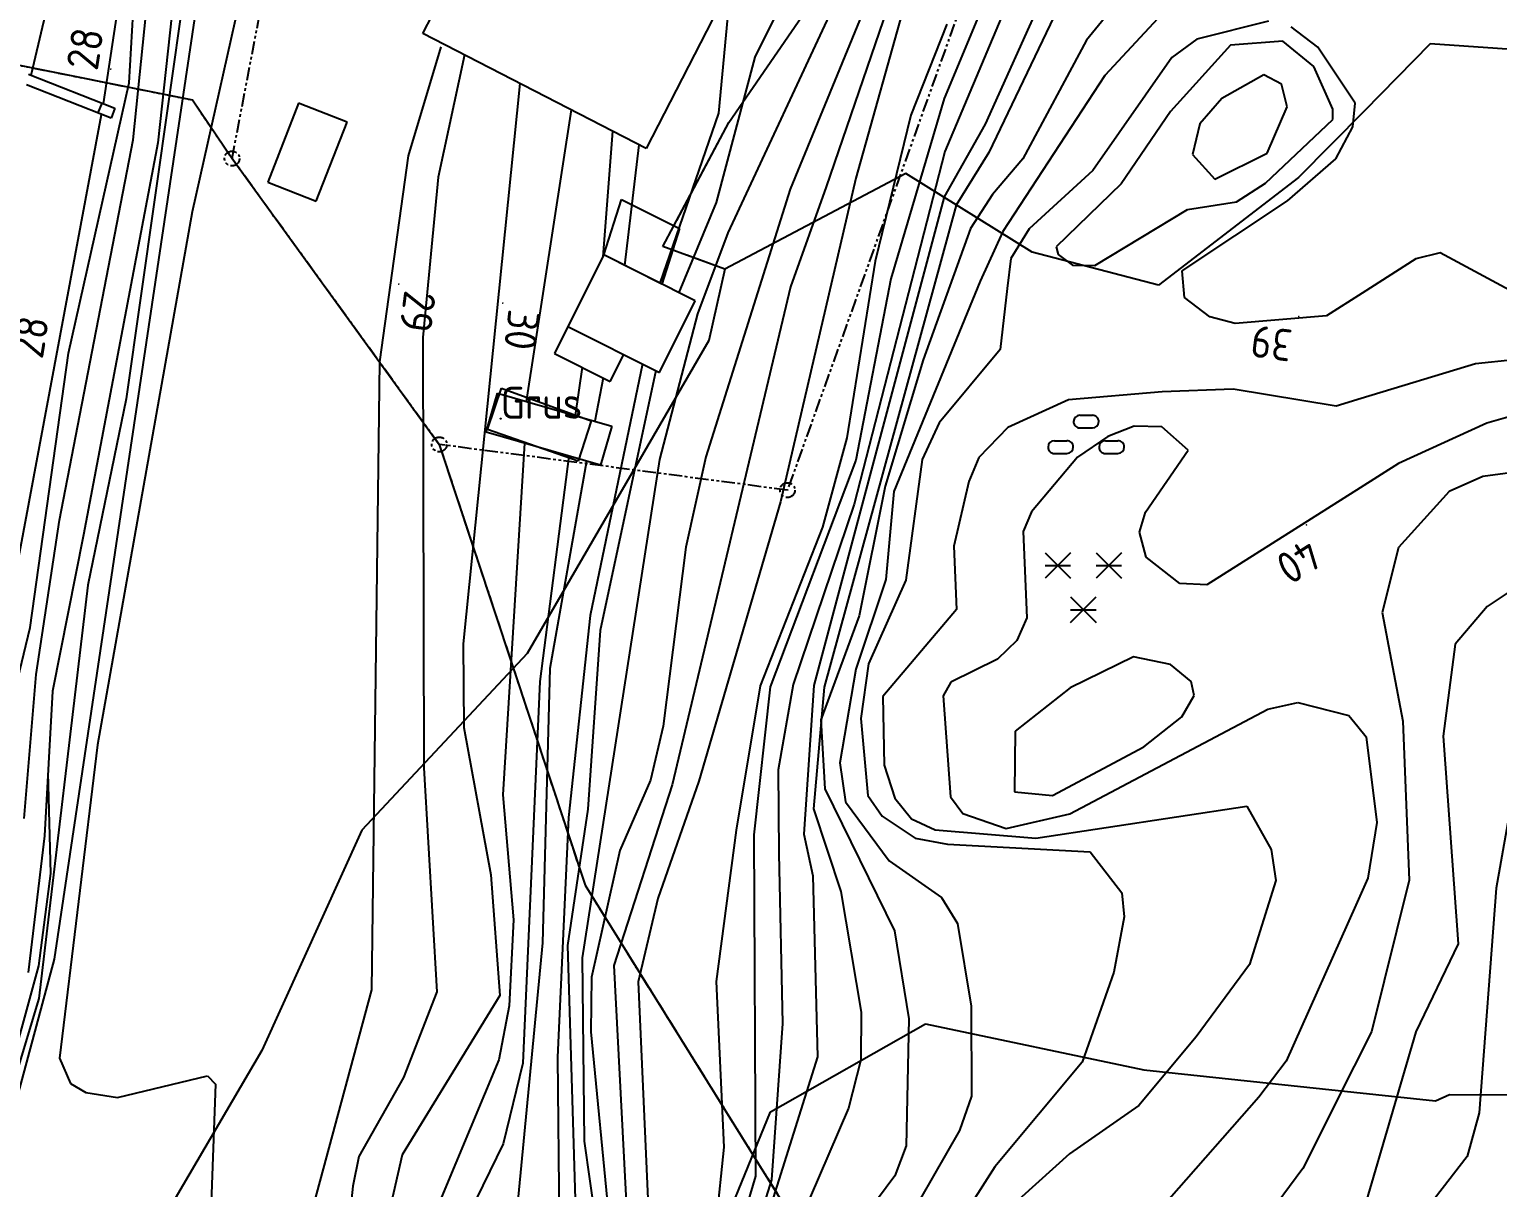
# Model space of a CAD drawing. Header units: metres. Extents: x 139929 to 142176, y 6401995 to 6404420.
# Drawn here: x 140587.5 to 140656.6, y 6402143.1 to 6402197.6 of the extents above; entities that cross this region are included whole.
import ezdxf
from ezdxf.enums import TextEntityAlignment as Align

# ---------------------------------------------------------------- set-up
doc = ezdxf.new("R2010")
doc.units = ezdxf.units.M
doc.header["$LTSCALE"] = 0.5
doc.linetypes.add('PHANTOM', pattern=[2.5, 1.25, -0.25, 0.25, -0.25, 0.25, -0.25])
doc.layers.get('0').update_dxf_attribs({"color": 1})
for name, color, linetype, lineweight in [('FAS_TRAKT_GRÄNS', 96, 'Continuous', 35), ('LM_GRÄNSPUNKT_TEXT_NY', 94, 'Continuous', 25), ('PRI_VATTEN_DIKE', 170, 'Continuous', 18)]:
    doc.layers.add(name, color=color, linetype=linetype, lineweight=lineweight)
for name, color, linetype in [('M-BEF-BYGGNAD', 3, 'Continuous'), ('M-BEF-DIKE', 4, 'Dike5'), ('M-BEF-MARKLINJE', 4, 'Continuous'), ('M-BEF-MUR', 4, 'Continuous'), ('M-BEF-NIVÅKURVA-PRIMÄR-0.5M', 12, 'Continuous'), ('M-BEF-NIVÅKURVA-PRIMÄR-1.0M', 12, 'Continuous'), ('M-BEF-SPECIALOMRÅDE', 7, 'Continuous'), ('M-GR-FASTIGHETSGRÄNS', 3, 'PHANTOM'), ('M-GR-TRAKTGRÄNS', 7, 'PHANTOM')]:
    doc.layers.add(name, color=color, linetype=linetype)
doc.styles.add('ISO', font='iso.shx', dxfattribs={"height": 2.5})
doc.styles.add('ITALICC', font='italicc', dxfattribs={"oblique": 10})
doc.styles.get("Standard").update_dxf_attribs({"font": 'simplex8.shx'})
doc.linetypes.add('Dike5', pattern='A,1.5,["|",Standard,S=0.5,R=75,X=0,Y=0],1e-06,["|",Standard,S=0.5,R=105,X=0,Y=0],-0.75', length=2.250001)

# ---------------------------------------------------------------- blocks, each defined once
blk = doc.blocks.new('PRI_M_BARRSKOG')
for points in [[(-0.6, 1.478, 0), (-1.8, 0.278, 0)], [(-1.8, 1.478, 0), (-0.6, 0.278, 0)], [(0.6, 1.478, 0), (1.8, 0.278, 0)], [(1.8, 1.478, 0), (0.6, 0.278, 0)], [(-1.8, 0.878, 0), (-0.6, 0.878, 0)], [(0.6, 0.878, 0), (1.8, 0.878, 0)], [(-0.6, -1.8, 0), (0.6, -0.6, 0)], [(-0.6, -0.6, 0), (0.6, -1.8, 0)], [(-0.6, -1.2, 0), (0.6, -1.2, 0)]]:
    blk.add_polyline3d(points)
blk = doc.blocks.new('PRI_M_LÖVSKOG')
for p, q in [((-0.295, 1.2), (0.295, 1.2)), ((-0.295, 0.6), (0.295, 0.6)), ((-1.495, 0), (-0.905, 0)), ((-1.495, -0.6), (-0.905, -0.6)), ((0.905, 0), (1.495, 0)), ((0.905, -0.6), (1.495, -0.6))]:
    blk.add_line(p, q)
for centre, start, end in [((-0.295, 0.9), 90.00001, 179.99999), ((-0.295, 0.9), 179.99999, 270.00003), ((0.295, 0.9), 0, 90.00001), ((0.295, 0.9), 270.00003, 0.00001), ((-1.495, -0.3), 90.00001, 179.99999), ((-1.495, -0.3), 179.99999, 270.00003), ((-0.905, -0.3), 0, 90.00001), ((-0.905, -0.3), 270.00003, 0.00001), ((0.905, -0.3), 90.00001, 179.99999), ((0.905, -0.3), 179.99999, 270.00003), ((1.495, -0.3), 0, 90.00001), ((1.495, -0.3), 270.00003, 0.00001)]:
    blk.add_arc(centre, 0.3, start, end)
blk = doc.blocks.new('osynlig cirkel')
blk.add_circle((0, 0), 0.005)
blk = doc.blocks.new('OSYNLIG')
blk.add_blockref('osynlig cirkel', (0, 0))
blk = doc.blocks.new('LIGGARPUNKT')
blk.add_circle((0, 0), 0.35)
at = {"layer": 'LM_GRÄNSPUNKT_TEXT_NY', "style": 'ITALICC', "oblique": 10}
blk.add_attdef('PUNKTBETECKNING', (0.5, -0.35), '', height=0.7, dxfattribs=at)
blk = doc.blocks.new('PRI_NIVÅ_HÖJDPKT')
at = {"color": 0, "linetype": 'Continuous', "lineweight": -3}
blk.add_circle((183, 184), 0.0005, dxfattribs=at)

msp = doc.modelspace()

# ---------------------------------------------------------------- linework, layer by layer
at = {"layer": 'FAS_TRAKT_GRÄNS', "color": 1, "linetype": 'Continuous', "lineweight": -3}
for p, q in [((140585.175, 6402196.276), (140595.175, 6402194.272)), ((140595.175, 6402194.272), (140597.041, 6402191.517)), ((140597.041, 6402191.517), (140606.794, 6402178.067)), ((140606.794, 6402178.067), (140613.658, 6402157.334)), ((140613.658, 6402157.334), (140626.838, 6402136.181))]:
    msp.add_line(p, q, dxfattribs=at)
at = {"layer": 'M-BEF-BYGGNAD'}
for p, q in [((140606.028, 6402197.395), (140612.774, 6402210.508)), ((140606.028, 6402197.395), (140612.774, 6402210.508)), ((140622.579, 6402203.743), (140616.535, 6402191.992)), ((140622.579, 6402203.743), (140616.535, 6402191.992)), ((140616.535, 6402191.992), (140606.028, 6402197.395)), ((140616.535, 6402191.992), (140606.028, 6402197.395)), ((140600.165, 6402194.124), (140598.72, 6402190.403)), ((140602.454, 6402193.235), (140600.165, 6402194.124)), ((140601.008, 6402189.515), (140602.454, 6402193.235)), ((140598.72, 6402190.403), (140601.008, 6402189.515)), ((140614.536, 6402186.981), (140615.369, 6402189.593)), ((140615.369, 6402189.593), (140618.095, 6402188.225)), ((140618.095, 6402188.225), (140617.262, 6402185.613)), ((140614.536, 6402186.981), (140612.847, 6402183.62)), ((140614.536, 6402186.981), (140612.847, 6402183.62)), ((140618.846, 6402184.818), (140614.536, 6402186.981)), ((140617.262, 6402185.613), (140614.536, 6402186.981)), ((140618.846, 6402184.818), (140614.536, 6402186.981)), ((140617.158, 6402181.457), (140618.846, 6402184.818)), ((140617.158, 6402181.457), (140618.846, 6402184.818)), ((140612.847, 6402183.62), (140612.211, 6402182.352)), ((140612.847, 6402183.62), (140612.211, 6402182.352)), ((140612.847, 6402183.62), (140617.158, 6402181.457)), ((140612.847, 6402183.62), (140617.158, 6402181.457)), ((140612.211, 6402182.352), (140614.838, 6402181.034)), ((140612.211, 6402182.352), (140614.838, 6402181.034)), ((140614.838, 6402181.034), (140615.474, 6402182.302)), ((140614.838, 6402181.034), (140615.474, 6402182.302)), ((140609.009, 6402178.64), (140609.538, 6402180.478)), ((140609.538, 6402180.478), (140614.915, 6402178.93)), ((140614.915, 6402178.93), (140614.386, 6402177.093)), ((140614.386, 6402177.093), (140609.009, 6402178.64))]:
    msp.add_line(p, q, dxfattribs=at)
at = {"layer": 'M-BEF-DIKE'}
for p, q in [((140592.383, 6402192.403), (140594.192, 6402209.972)), ((140595.429, 6402209.714), (140593.551, 6402192.252)), ((140588.916, 6402174.51), (140592.383, 6402192.403)), ((140593.551, 6402192.252), (140590.053, 6402173.815)), ((140587.819, 6402167.243), (140588.916, 6402174.51)), ((140590.053, 6402173.815), (140588.595, 6402166.462)), ((140587.258, 6402160.476), (140587.819, 6402167.243)), ((140588.595, 6402166.462), (140588.211, 6402159.663)), ((140588.211, 6402159.663), (140587.442, 6402153.228))]:
    msp.add_line(p, q, dxfattribs=at)
at = {"layer": 'M-BEF-MARKLINJE'}
for p, q in [((140620.422, 6402193.213, 32.123), (140625.84, 6402201.068, 32.976)), ((140653.429, 6402196.906, 38.036), (140650.318, 6402193.752, 38.299)), ((140662.113, 6402196.309, 37.837), (140653.429, 6402196.906, 38.036)), ((140650.318, 6402193.752, 38.299), (140647.24, 6402190.63, 38.559)), ((140617.321, 6402187.377, 31.43), (140620.422, 6402193.213, 32.123)), ((140628.756, 6402190.814, 36.78), (140620.235, 6402186.316, 33.255)), ((140634.698, 6402187.111, 38.701), (140628.756, 6402190.814, 36.78)), ((140647.24, 6402190.63, 38.559), (140640.639, 6402185.563, 38.741)), ((140620.235, 6402186.316, 33.255), (140617.321, 6402187.377, 31.43)), ((140640.639, 6402185.563, 38.741), (140634.698, 6402187.111, 38.701)), ((140620.235, 6402186.316, 33.255), (140619.489, 6402182.955, 33.209)), ((140619.489, 6402182.955, 33.209), (140610.932, 6402168.235, 30.947)), ((140610.932, 6402168.235, 30.947), (140603.15, 6402159.919, 28.73)), ((140603.15, 6402159.919, 28.73), (140598.45, 6402149.553, 28.741)), ((140622.383, 6402146.673, 34.324), (140629.679, 6402150.815, 38.769)), ((140629.679, 6402150.815, 38.769), (140639.948, 6402148.652, 39.548)), ((140598.45, 6402149.553, 28.741), (140594.357, 6402142.604, 28.622)), ((140639.948, 6402148.652, 39.548), (140649.843, 6402147.594, 40.232)), ((140649.843, 6402147.594, 40.232), (140653.676, 6402147.184, 40.497)), ((140653.676, 6402147.184, 40.497), (140654.345, 6402147.494, 43.289)), ((140654.345, 6402147.494, 43.289), (140662.892, 6402147.459, 42.618)), ((140616.616, 6402132.533, 33.681), (140622.383, 6402146.673, 34.324))]:
    msp.add_line(p, q, dxfattribs=at)
at = {"layer": 'M-BEF-MARKLINJE', "lineweight": -3}
for p, q in [((140620.422, 6402193.213), (140625.84, 6402201.068)), ((140653.429, 6402196.906), (140650.318, 6402193.752)), ((140662.113, 6402196.309), (140653.429, 6402196.906)), ((140650.318, 6402193.752), (140647.24, 6402190.63)), ((140617.975, 6402188.608), (140620.422, 6402193.213)), ((140628.756, 6402190.814), (140620.235, 6402186.316)), ((140634.698, 6402187.111), (140628.756, 6402190.814)), ((140647.24, 6402190.63), (140640.639, 6402185.563)), ((140620.235, 6402186.316), (140618.447, 6402186.967)), ((140640.639, 6402185.563), (140634.698, 6402187.111)), ((140620.235, 6402186.316), (140619.489, 6402182.955)), ((140619.489, 6402182.955), (140610.932, 6402168.235)), ((140610.932, 6402168.235), (140603.15, 6402159.919)), ((140603.15, 6402159.919), (140598.45, 6402149.553)), ((140622.383, 6402146.673), (140629.679, 6402150.815)), ((140629.679, 6402150.815), (140639.948, 6402148.652)), ((140598.45, 6402149.553), (140594.357, 6402142.604)), ((140639.948, 6402148.652), (140649.843, 6402147.594)), ((140649.843, 6402147.594), (140653.676, 6402147.184)), ((140653.676, 6402147.184), (140654.345, 6402147.494)), ((140654.345, 6402147.494), (140662.892, 6402147.459)), ((140616.616, 6402132.533), (140622.383, 6402146.673))]:
    msp.add_line(p, q, dxfattribs=at)
at = {"layer": 'M-BEF-MUR'}
for p, q in [((140591.345, 6402193.416), (140587.37, 6402194.99)), ((140587.46, 6402195.492), (140591.529, 6402193.881)), ((140590.909, 6402194.126), (140590.725, 6402193.661)), ((140591.529, 6402193.881), (140591.345, 6402193.416))]:
    msp.add_line(p, q, dxfattribs=at)
at = {"layer": 'M-BEF-MUR', "lineweight": -3}
for p, q in [((140591.345, 6402193.416), (140587.37, 6402194.99)), ((140587.46, 6402195.492), (140591.529, 6402193.881)), ((140590.909, 6402194.126), (140590.725, 6402193.661)), ((140591.529, 6402193.881), (140591.345, 6402193.416))]:
    msp.add_line(p, q, dxfattribs=at)
at = {"layer": 'M-BEF-NIVÅKURVA-PRIMÄR-0.5M', "linetype": 'Continuous', "lineweight": -3}
for p, q in [((140597.922, 6402221.465, 27.5), (140592.054, 6402180.219, 27.5)), ((140592.201, 6402195.077, 27.5), (140592.926, 6402207.356, 27.5)), ((140629.26, 6402204.536, 33.5), (140623.304, 6402190.076, 33.5)), ((140625.517, 6402204.085, 32.5), (140621.647, 6402196.289, 32.5)), ((140587.585, 6402195.443, 28.5), (140588.721, 6402200.246, 28.5)), ((140628.867, 6402199.372, 34.5), (140626.395, 6402190.601, 34.5)), ((140597.355, 6402198.792, 28.5), (140595.163, 6402189.012, 28.5)), ((140641.025, 6402198.548, 38.5), (140638.12, 6402195.42, 38.5)), ((140630.689, 6402197.83, 35.5), (140628.986, 6402193.56, 35.5)), ((140633.242, 6402198.141, 36.5), (140630.593, 6402191.846, 36.5)), ((140635.72, 6402198.177, 37.5), (140632.656, 6402191.801, 37.5)), ((140646.5, 6402197.044, 39.5), (140644.035, 6402196.852, 39.5)), ((140647.952, 6402195.853, 39.5), (140646.5, 6402197.044, 39.5)), ((140607.987, 6402196.388, 29.5), (140606.737, 6402190.633, 29.5)), ((140621.647, 6402196.289, 32.5), (140619.829, 6402189.453, 32.5)), ((140644.035, 6402196.852, 39.5), (140641.203, 6402193.723, 39.5)), ((140648.854, 6402193.836, 39.5), (140647.952, 6402195.853, 39.5)), ((140589.338, 6402182.366, 27.5), (140592.201, 6402195.077, 27.5)), ((140638.12, 6402195.42, 38.5), (140633.325, 6402188.077, 38.5)), ((140613.005, 6402193.807, 30.5), (140610.885, 6402180.09, 30.5)), ((140628.986, 6402193.56, 35.5), (140627.304, 6402186.686, 35.5)), ((140641.203, 6402193.723, 39.5), (140638.89, 6402190.321, 39.5)), ((140648.852, 6402193.347, 39.5), (140648.854, 6402193.836, 39.5)), ((140645.679, 6402190.353, 39.5), (140648.852, 6402193.347, 39.5)), ((140616.195, 6402192.166, 31.5), (140615.515, 6402186.49, 31.5)), ((140630.593, 6402191.846, 36.5), (140626.323, 6402175.255, 36.5)), ((140632.656, 6402191.801, 37.5), (140631.12, 6402189.33, 37.5)), ((140606.737, 6402190.633, 29.5), (140606.024, 6402183.101, 29.5)), ((140623.304, 6402190.076, 33.5), (140619.348, 6402177.487, 33.5)), ((140626.395, 6402190.601, 34.5), (140622.85, 6402175.361, 34.5)), ((140638.89, 6402190.321, 39.5), (140635.836, 6402187.367, 39.5)), ((140644.317, 6402189.481, 39.5), (140645.679, 6402190.353, 39.5)), ((140619.829, 6402189.453, 32.5), (140618.069, 6402185.208, 32.5)), ((140631.12, 6402189.33, 37.5), (140624.905, 6402166.658, 37.5)), ((140642.015, 6402189.118, 39.5), (140644.317, 6402189.481, 39.5)), ((140595.163, 6402189.012, 28.5), (140590.713, 6402163.937, 28.5)), ((140637.644, 6402186.486, 39.5), (140642.015, 6402189.118, 39.5)), ((140633.325, 6402188.077, 38.5), (140632.258, 6402185.755, 38.5)), ((140635.836, 6402187.367, 39.5), (140635.93, 6402186.999, 39.5)), ((140627.304, 6402186.686, 35.5), (140625.984, 6402178.38, 35.5)), ((140635.93, 6402186.999, 39.5), (140636.604, 6402186.495, 39.5)), ((140636.604, 6402186.495, 39.5), (140637.644, 6402186.486, 39.5)), ((140632.258, 6402185.755, 38.5), (140628.182, 6402175.847, 38.5)), ((140606.024, 6402183.101, 29.5), (140606.065, 6402162.851, 29.5)), ((140587.534, 6402169.459, 27.5), (140589.338, 6402182.366, 27.5)), ((140655.571, 6402181.86, 39.5), (140650.179, 6402180.23, 39.5)), ((140657.37, 6402182.055, 39.5), (140655.571, 6402181.86, 39.5)), ((140614.502, 6402181.203, 31.5), (140614.121, 6402179.158, 31.5)), ((140616.992, 6402181.54, 32.5), (140614.37, 6402169.321, 32.5)), ((140640.811, 6402180.541, 39.5), (140636.405, 6402180.166, 39.5)), ((140644.153, 6402180.667, 39.5), (140640.811, 6402180.541, 39.5)), ((140649.008, 6402179.876, 39.5), (140644.153, 6402180.667, 39.5)), ((140592.054, 6402180.219, 27.5), (140590.252, 6402171.445, 27.5)), ((140636.405, 6402180.166, 39.5), (140633.558, 6402178.858, 39.5)), ((140650.179, 6402180.23, 39.5), (140649.008, 6402179.876, 39.5)), ((140625.984, 6402178.38, 35.5), (140624.827, 6402174.18, 35.5)), ((140633.558, 6402178.858, 39.5), (140632.188, 6402177.457, 39.5)), ((140610.811, 6402178.122, 30.5), (140609.788, 6402161.579, 30.5)), ((140613.722, 6402177.284, 31.5), (140612.003, 6402167.534, 31.5)), ((140619.348, 6402177.487, 33.5), (140618.401, 6402173.233, 33.5)), ((140632.188, 6402177.457, 39.5), (140631.717, 6402176.325, 39.5)), ((140631.717, 6402176.325, 39.5), (140631.009, 6402173.285, 39.5)), ((140655.914, 6402176.562, 40.5), (140654.332, 6402175.849, 40.5)), ((140657.901, 6402176.824, 40.5), (140655.914, 6402176.562, 40.5)), ((140628.182, 6402175.847, 38.5), (140627.808, 6402171.72, 38.5)), ((140654.332, 6402175.849, 40.5), (140651.936, 6402173.227, 40.5)), ((140622.85, 6402175.361, 34.5), (140619.015, 6402162.222, 34.5)), ((140626.323, 6402175.255, 36.5), (140623.455, 6402166.779, 36.5)), ((140624.827, 6402174.18, 35.5), (140621.891, 6402166.709, 35.5)), ((140618.401, 6402173.233, 33.5), (140617.328, 6402164.81, 33.5)), ((140631.009, 6402173.285, 39.5), (140631.145, 6402170.297, 39.5)), ((140651.936, 6402173.227, 40.5), (140651.179, 6402170.158, 40.5)), ((140590.252, 6402171.445, 27.5), (140587.949, 6402152.005, 27.5)), ((140627.808, 6402171.72, 38.5), (140626.396, 6402167.5, 38.5)), ((140631.145, 6402170.297, 39.5), (140627.669, 6402166.204, 39.5)), ((140651.179, 6402170.158, 40.5), (140652.15, 6402165.044, 40.5)), ((140586.046, 6402163.327, 27.5), (140587.534, 6402169.459, 27.5)), ((140614.37, 6402169.321, 32.5), (140613.794, 6402160.916, 32.5)), ((140639.47, 6402168.072, 40.5), (140636.482, 6402166.618, 40.5)), ((140641.205, 6402167.723, 40.5), (140639.47, 6402168.072, 40.5)), ((140612.003, 6402167.534, 31.5), (140611.661, 6402154.629, 31.5)), ((140626.396, 6402167.5, 38.5), (140625.652, 6402163.088, 38.5)), ((140642.186, 6402166.922, 40.5), (140641.205, 6402167.723, 40.5)), ((140621.891, 6402166.709, 35.5), (140620.776, 6402159.929, 35.5)), ((140623.455, 6402166.779, 36.5), (140622.75, 6402162.756, 36.5)), ((140624.905, 6402166.658, 37.5), (140624.407, 6402160.926, 37.5)), ((140636.482, 6402166.618, 40.5), (140633.907, 6402164.576, 40.5)), ((140642.317, 6402166.259, 40.5), (140642.186, 6402166.922, 40.5)), ((140627.669, 6402166.204, 39.5), (140627.734, 6402162.975, 39.5)), ((140641.747, 6402165.256, 40.5), (140642.317, 6402166.259, 40.5)), ((140639.954, 6402163.848, 40.5), (140641.747, 6402165.256, 40.5)), ((140617.328, 6402164.81, 33.5), (140616.738, 6402162.283, 33.5)), ((140633.907, 6402164.576, 40.5), (140633.87, 6402161.733, 40.5)), ((140652.15, 6402165.044, 40.5), (140652.45, 6402157.577, 40.5)), ((140590.713, 6402163.937, 28.5), (140588.924, 6402149.204, 28.5)), ((140635.659, 6402161.551, 40.5), (140639.954, 6402163.848, 40.5)), ((140625.652, 6402163.088, 38.5), (140625.913, 6402161.262, 38.5)), ((140606.065, 6402162.851, 29.5), (140606.687, 6402152.319, 29.5)), ((140622.75, 6402162.756, 36.5), (140622.775, 6402158.833, 36.5)), ((140627.734, 6402162.975, 39.5), (140628.234, 6402161.436, 39.5)), ((140616.738, 6402162.283, 33.5), (140615.296, 6402158.961, 33.5)), ((140619.015, 6402162.222, 34.5), (140617.084, 6402156.714, 34.5)), ((140633.87, 6402161.733, 40.5), (140635.659, 6402161.551, 40.5)), ((140609.788, 6402161.579, 30.5), (140610.287, 6402155.702, 30.5)), ((140625.913, 6402161.262, 38.5), (140627.966, 6402158.487, 38.5)), ((140628.234, 6402161.436, 39.5), (140629.016, 6402160.45, 39.5)), ((140634.878, 6402159.542, 39.5), (140644.801, 6402161.06, 39.5)), ((140644.801, 6402161.06, 39.5), (140645.945, 6402159.017, 39.5)), ((140657.289, 6402161.45, 41.5), (140656.534, 6402157.199, 41.5)), ((140613.794, 6402160.916, 32.5), (140612.83, 6402154.502, 32.5)), ((140624.407, 6402160.926, 37.5), (140625.687, 6402157.038, 37.5)), ((140629.016, 6402160.45, 39.5), (140630.132, 6402159.933, 39.5)), ((140620.776, 6402159.929, 35.5), (140619.822, 6402152.808, 35.5)), ((140630.132, 6402159.933, 39.5), (140634.878, 6402159.542, 39.5)), ((140615.296, 6402158.961, 33.5), (140613.953, 6402153.013, 33.5)), ((140645.945, 6402159.017, 39.5), (140646.165, 6402157.559, 39.5)), ((140622.775, 6402158.833, 36.5), (140622.956, 6402150.837, 36.5)), ((140627.966, 6402158.487, 38.5), (140630.429, 6402156.749, 38.5)), ((140646.165, 6402157.559, 39.5), (140644.928, 6402153.608, 39.5)), ((140652.45, 6402157.577, 40.5), (140650.672, 6402150.435, 40.5)), ((140625.687, 6402157.038, 37.5), (140626.65, 6402151.36, 37.5)), ((140656.534, 6402157.199, 41.5), (140655.735, 6402146.625, 41.5)), ((140617.084, 6402156.714, 34.5), (140616.158, 6402152.791, 34.5)), ((140630.429, 6402156.749, 38.5), (140631.18, 6402155.537, 38.5)), ((140610.287, 6402155.702, 30.5), (140610.091, 6402151.657, 30.5)), ((140631.18, 6402155.537, 38.5), (140631.823, 6402151.641, 38.5)), ((140611.661, 6402154.629, 31.5), (140609.5, 6402132.262, 31.5)), ((140612.83, 6402154.502, 32.5), (140613.337, 6402137.669, 32.5)), ((140644.928, 6402153.608, 39.5), (140642.421, 6402150.203, 39.5)), ((140613.953, 6402153.013, 33.5), (140613.927, 6402150.437, 33.5)), ((140616.158, 6402152.791, 34.5), (140616.695, 6402140.841, 34.5)), ((140619.822, 6402152.808, 35.5), (140620.189, 6402145.007, 35.5)), ((140587.949, 6402152.005, 27.5), (140585.976, 6402145.49, 27.5)), ((140606.687, 6402152.319, 29.5), (140605.11, 6402148.283, 29.5)), ((140610.091, 6402151.657, 30.5), (140609.601, 6402149.121, 30.5)), ((140626.65, 6402151.36, 37.5), (140626.631, 6402149.114, 37.5)), ((140631.823, 6402151.641, 38.5), (140631.852, 6402147.405, 38.5)), ((140622.956, 6402150.837, 36.5), (140622.425, 6402143.478, 36.5)), ((140613.927, 6402150.437, 33.5), (140615.782, 6402131.256, 33.5)), ((140642.421, 6402150.203, 39.5), (140639.723, 6402146.978, 39.5)), ((140650.672, 6402150.435, 40.5), (140649.856, 6402148.816, 40.5)), ((140588.924, 6402149.204, 28.5), (140589.435, 6402148.012, 28.5)), ((140609.601, 6402149.121, 30.5), (140606.899, 6402142.66, 30.5)), ((140626.631, 6402149.114, 37.5), (140626.058, 6402146.843, 37.5)), ((140649.856, 6402148.816, 40.5), (140647.431, 6402144.012, 40.5)), ((140589.435, 6402148.012, 28.5), (140590.163, 6402147.59, 28.5)), ((140591.651, 6402147.354, 28.5), (140595.883, 6402148.367, 28.5)), ((140596.265, 6402147.969, 28.5), (140595.826, 6402136.15, 28.5)), ((140595.883, 6402148.367, 28.5), (140596.265, 6402147.969, 28.5)), ((140605.11, 6402148.283, 29.5), (140603.008, 6402144.571, 29.5)), ((140590.163, 6402147.59, 28.5), (140591.651, 6402147.354, 28.5)), ((140631.852, 6402147.405, 38.5), (140631.277, 6402145.8, 38.5)), ((140626.058, 6402146.843, 37.5), (140621.927, 6402137.292, 37.5)), ((140639.723, 6402146.978, 39.5), (140636.452, 6402144.705, 39.5)), ((140655.735, 6402146.625, 41.5), (140655.17, 6402144.581, 41.5)), ((140631.277, 6402145.8, 38.5), (140623.784, 6402132.741, 38.5)), ((140603.008, 6402144.571, 29.5), (140602.733, 6402143.18, 29.5)), ((140620.189, 6402145.007, 35.5), (140619.535, 6402138.745, 35.5)), ((140636.452, 6402144.705, 39.5), (140633.414, 6402141.959, 39.5)), ((140655.17, 6402144.581, 41.5), (140652.525, 6402141.163, 41.5)), ((140647.431, 6402144.012, 40.5), (140645.524, 6402141.422, 40.5)), ((140602.733, 6402143.18, 29.5), (140600.01, 6402117.843, 29.5)), ((140622.425, 6402143.478, 36.5), (140618.979, 6402132.378, 36.5))]:
    msp.add_line(p, q, dxfattribs=at)
at = {"layer": 'M-BEF-NIVÅKURVA-PRIMÄR-1.0M', "linetype": 'Continuous', "lineweight": -3}
for p, q in [((140599.026, 6402223.192, 28), (140588.666, 6402153.862, 28)), ((140630.758, 6402206.993, 34), (140624.998, 6402190.183, 34)), ((140628.724, 6402205.919, 33), (140620.378, 6402188.017, 33)), ((140590.988, 6402194.096, 28), (140592.755, 6402205.706, 28)), ((140643.413, 6402204.61, 38), (140637.256, 6402197.086, 38)), ((140633.097, 6402200.429, 36), (140630.564, 6402194.334, 36)), ((140635.867, 6402200.642, 37), (140632.487, 6402193.137, 37)), ((140620.501, 6402199.704, 32), (140619.941, 6402193.648, 32)), ((140645.821, 6402197.971, 39), (140642.449, 6402197.139, 39)), ((140648.151, 6402196.762, 39), (140646.887, 6402197.707, 39)), ((140637.256, 6402197.086, 38), (140634.264, 6402191.508, 38)), ((140642.449, 6402197.139, 39), (140641.267, 6402196.271, 39)), ((140606.863, 6402196.774, 29), (140605.33, 6402191.637, 29)), ((140641.267, 6402196.271, 39), (140637.556, 6402190.961, 39)), ((140649.907, 6402194.12, 39), (140648.151, 6402196.762, 39)), ((140610.581, 6402195.053, 30), (140607.922, 6402168.696, 30)), ((140645.598, 6402195.449, 40), (140643.63, 6402194.346, 40)), ((140646.44, 6402195.011, 40), (140645.598, 6402195.449, 40)), ((140646.705, 6402193.953, 40), (140646.44, 6402195.011, 40)), ((140630.564, 6402194.334, 36), (140628.044, 6402185.858, 36)), ((140643.63, 6402194.346, 40), (140642.585, 6402193.151, 40)), ((140649.789, 6402193.009, 39), (140649.907, 6402194.12, 39)), ((140586.74, 6402171.337, 28), (140590.894, 6402193.595, 28)), ((140619.941, 6402193.648, 32), (140617.171, 6402185.658, 32)), ((140645.758, 6402191.767, 40), (140646.705, 6402193.953, 40)), ((140614.955, 6402192.804, 31), (140614.49, 6402186.891, 31)), ((140632.487, 6402193.137, 37), (140630.556, 6402189.717, 37)), ((140642.585, 6402193.151, 40), (140642.239, 6402191.709, 40)), ((140648.987, 6402191.503, 39), (140649.789, 6402193.009, 39)), ((140605.33, 6402191.637, 29), (140603.988, 6402181.954, 29)), ((140634.264, 6402191.508, 38), (140632.836, 6402189.828, 38)), ((140642.239, 6402191.709, 40), (140643.294, 6402190.545, 40)), ((140643.294, 6402190.545, 40), (140645.758, 6402191.767, 40)), ((140646.712, 6402189.523, 39), (140648.987, 6402191.503, 39)), ((140637.556, 6402190.961, 39), (140634.557, 6402188.205, 39)), ((140624.998, 6402190.183, 34), (140623.332, 6402185.475, 34)), ((140630.556, 6402189.717, 37), (140624.43, 6402166.722, 37)), ((140632.836, 6402189.828, 38), (140631.804, 6402188.229, 38)), ((140641.767, 6402186.231, 39), (140646.712, 6402189.523, 39)), ((140620.378, 6402188.017, 33), (140618.956, 6402184.206, 33)), ((140631.804, 6402188.229, 38), (140629.564, 6402182.052, 38)), ((140634.557, 6402188.205, 39), (140633.697, 6402186.817, 39)), ((140633.697, 6402186.817, 39), (140633.53, 6402185.41, 39)), ((140652.755, 6402186.791, 39), (140650.23, 6402185.188, 39)), ((140653.905, 6402187.082, 39), (140652.755, 6402186.791, 39)), ((140660.979, 6402183.274, 39), (140653.905, 6402187.082, 39)), ((140628.044, 6402185.858, 36), (140626.393, 6402177.33, 36)), ((140641.876, 6402184.982, 39), (140641.767, 6402186.231, 39)), ((140623.332, 6402185.475, 34), (140617.752, 6402162.062, 34)), ((140633.53, 6402185.41, 39), (140633.198, 6402182.535, 39)), ((140650.23, 6402185.188, 39), (140648.556, 6402184.125, 39)), ((140643.059, 6402184.064, 39), (140641.876, 6402184.982, 39)), ((140618.956, 6402184.206, 33), (140617.162, 6402177.365, 33)), ((140644.251, 6402183.757, 39), (140643.059, 6402184.064, 39)), ((140648.556, 6402184.125, 39), (140644.251, 6402183.757, 39)), ((140633.198, 6402182.535, 39), (140630.325, 6402179.084, 39)), ((140603.988, 6402181.954, 29), (140603.607, 6402152.408, 29)), ((140613.517, 6402181.697, 31), (140613.189, 6402179.426, 31)), ((140616.361, 6402181.857, 32), (140613.892, 6402170.028, 32)), ((140629.564, 6402182.052, 38), (140627.774, 6402176.109, 38)), ((140659.027, 6402179.909, 40), (140656.094, 6402179.066, 40)), ((140630.325, 6402179.084, 39), (140629.522, 6402177.356, 39)), ((140639.506, 6402178.924, 40), (140638.268, 6402178.443, 40)), ((140640.802, 6402178.904, 40), (140639.506, 6402178.924, 40)), ((140656.094, 6402179.066, 40), (140651.946, 6402177.172, 40)), ((140638.268, 6402178.443, 40), (140636.83, 6402177.462, 40)), ((140642.045, 6402177.806, 40), (140640.802, 6402178.904, 40)), ((140640.036, 6402174.889, 40), (140642.045, 6402177.806, 40)), ((140612.9, 6402177.52, 31), (140611.526, 6402166.912, 31)), ((140617.162, 6402177.365, 33), (140613.515, 6402153.92, 33)), ((140626.393, 6402177.33, 36), (140622.372, 6402166.666, 36)), ((140629.522, 6402177.356, 39), (140628.761, 6402171.677, 39)), ((140636.83, 6402177.462, 40), (140634.662, 6402174.897, 40)), ((140651.946, 6402177.172, 40), (140650.135, 6402176.026, 40)), ((140627.774, 6402176.109, 38), (140626.565, 6402169.999, 38)), ((140650.135, 6402176.026, 40), (140642.916, 6402171.457, 40)), ((140634.662, 6402174.897, 40), (140634.276, 6402173.977, 40)), ((140639.759, 6402173.942, 40), (140640.036, 6402174.889, 40)), ((140634.276, 6402173.977, 40), (140634.441, 6402169.908, 40)), ((140640.063, 6402172.769, 40), (140639.759, 6402173.942, 40)), ((140641.653, 6402171.53, 40), (140640.063, 6402172.769, 40)), ((140659.192, 6402172.502, 41), (140656.116, 6402170.451, 41)), ((140628.761, 6402171.677, 39), (140627.002, 6402167.742, 39)), ((140642.916, 6402171.457, 40), (140641.653, 6402171.53, 40)), ((140613.892, 6402170.028, 32), (140612.873, 6402160.515, 32)), ((140626.565, 6402169.999, 38), (140624.75, 6402165.119, 38)), ((140656.116, 6402170.451, 41), (140654.605, 6402168.676, 41)), ((140634.441, 6402169.908, 40), (140633.975, 6402168.839, 40)), ((140607.922, 6402168.696, 30), (140607.957, 6402164.75, 30)), ((140633.975, 6402168.839, 40), (140633.07, 6402167.971, 40)), ((140654.605, 6402168.676, 41), (140654.046, 6402164.341, 41)), ((140633.07, 6402167.971, 40), (140630.868, 6402166.892, 40)), ((140627.002, 6402167.742, 39), (140626.642, 6402165.173, 39)), ((140611.526, 6402166.912, 31), (140610.729, 6402148.958, 31)), ((140622.372, 6402166.666, 36), (140621.603, 6402159.709, 36)), ((140624.43, 6402166.722, 37), (140623.949, 6402159.74, 37)), ((140630.868, 6402166.892, 40), (140630.514, 6402166.244, 40)), ((140630.514, 6402166.244, 40), (140630.851, 6402161.496, 40)), ((140645.798, 6402165.613, 40), (140647.197, 6402165.928, 40)), ((140647.197, 6402165.928, 40), (140649.605, 6402165.319, 40)), ((140624.75, 6402165.119, 38), (140624.949, 6402161.87, 38)), ((140626.642, 6402165.173, 39), (140626.961, 6402161.551, 39)), ((140636.467, 6402160.688, 40), (140645.798, 6402165.613, 40)), ((140649.605, 6402165.319, 40), (140650.02, 6402164.802, 40)), ((140607.957, 6402164.75, 30), (140609.229, 6402157.815, 30)), ((140650.02, 6402164.802, 40), (140650.414, 6402164.311, 40)), ((140650.414, 6402164.311, 40), (140650.917, 6402160.281, 40)), ((140654.046, 6402164.341, 41), (140654.746, 6402154.584, 41)), ((140588.377, 6402162.617, 27), (140588.502, 6402157.882, 27)), ((140617.752, 6402162.062, 34), (140615.008, 6402153.553, 34)), ((140624.949, 6402161.87, 38), (140628.226, 6402155.189, 38)), ((140626.961, 6402161.551, 39), (140627.645, 6402160.589, 39)), ((140630.851, 6402161.496, 40), (140631.435, 6402160.708, 40)), ((140612.873, 6402160.515, 32), (140612.358, 6402149.239, 32)), ((140627.645, 6402160.589, 39), (140629.2, 6402159.541, 39)), ((140631.435, 6402160.708, 40), (140633.48, 6402160.007, 40)), ((140633.48, 6402160.007, 40), (140636.467, 6402160.688, 40)), ((140650.917, 6402160.281, 40), (140650.504, 6402157.666, 40)), ((140621.603, 6402159.709, 36), (140621.674, 6402143.654, 36)), ((140623.949, 6402159.74, 37), (140624.375, 6402157.778, 37)), ((140629.2, 6402159.541, 39), (140630.716, 6402159.272, 39)), ((140630.716, 6402159.272, 39), (140637.425, 6402158.907, 39)), ((140637.425, 6402158.907, 39), (140638.918, 6402156.977, 39)), ((140588.502, 6402157.882, 27), (140587.934, 6402153.548, 27)), ((140609.229, 6402157.815, 30), (140609.648, 6402152.141, 30)), ((140624.375, 6402157.778, 37), (140624.597, 6402149.259, 37)), ((140650.504, 6402157.666, 40), (140649.934, 6402156.392, 40)), ((140638.918, 6402156.977, 39), (140639.022, 6402155.853, 39)), ((140649.934, 6402156.392, 40), (140646.649, 6402149.057, 40)), ((140639.022, 6402155.853, 39), (140638.537, 6402153.248, 39)), ((140628.226, 6402155.189, 38), (140628.888, 6402151.042, 38)), ((140654.746, 6402154.584, 41), (140652.761, 6402150.44, 41)), ((140587.934, 6402153.548, 27), (140586.259, 6402147.402, 27)), ((140588.666, 6402153.862, 28), (140586.587, 6402146.096, 28)), ((140613.515, 6402153.92, 33), (140613.619, 6402145.292, 33)), ((140615.008, 6402153.553, 34), (140615.667, 6402140.958, 34)), ((140638.537, 6402153.248, 39), (140637.052, 6402149.015, 39)), ((140603.607, 6402152.408, 29), (140600.754, 6402141.846, 29)), ((140609.648, 6402152.141, 30), (140605.047, 6402144.659, 30)), ((140628.888, 6402151.042, 38), (140628.767, 6402145.082, 38)), ((140652.761, 6402150.44, 41), (140650.406, 6402142.409, 41)), ((140612.358, 6402149.239, 32), (140612.474, 6402137.586, 32)), ((140624.597, 6402149.259, 37), (140620.695, 6402136.846, 37)), ((140610.729, 6402148.958, 31), (140609.804, 6402145.164, 31)), ((140637.052, 6402149.015, 39), (140632.941, 6402144.086, 39)), ((140646.649, 6402149.057, 40), (140645.374, 6402147.362, 40)), ((140645.374, 6402147.362, 40), (140641.147, 6402142.569, 40)), ((140609.804, 6402145.164, 31), (140608.213, 6402141.924, 31)), ((140613.619, 6402145.292, 33), (140615.287, 6402133.5, 33)), ((140628.767, 6402145.082, 38), (140628.235, 6402143.658, 38)), ((140605.047, 6402144.659, 30), (140604.436, 6402141.973, 30)), ((140632.941, 6402144.086, 39), (140629.656, 6402138.942, 39)), ((140621.674, 6402143.654, 36), (140618.612, 6402133.264, 36)), ((140628.235, 6402143.658, 38), (140623.92, 6402137.875, 38))]:
    msp.add_line(p, q, dxfattribs=at)
at = {"layer": 'M-BEF-SPECIALOMRÅDE', "lineweight": -3}
for p, q in [((140609.069, 6402178.774), (140609.723, 6402180.709)), ((140609.723, 6402180.709), (140613.945, 6402179.183)), ((140613.945, 6402179.183), (140613.333, 6402177.279)), ((140613.333, 6402177.279), (140609.069, 6402178.774))]:
    msp.add_line(p, q, dxfattribs=at)
at = {"layer": 'M-GR-FASTIGHETSGRÄNS'}
for p, q in [((140597.041, 6402191.517), (140604.545, 6402230.66)), ((140597.041, 6402191.517), (140604.545, 6402230.66)), ((140636.094, 6402211.966), (140623.183, 6402175.919)), ((140636.094, 6402211.966), (140623.183, 6402175.919)), ((140585.175, 6402196.276), (140595.175, 6402194.272)), ((140585.175, 6402196.276), (140595.175, 6402194.272)), ((140595.175, 6402194.272), (140597.041, 6402191.517)), ((140595.175, 6402194.272), (140597.041, 6402191.517)), ((140606.794, 6402178.067), (140597.041, 6402191.517)), ((140606.794, 6402178.067), (140597.041, 6402191.517)), ((140606.794, 6402178.067), (140613.658, 6402157.334)), ((140623.183, 6402175.919), (140606.794, 6402178.067)), ((140606.794, 6402178.067), (140613.658, 6402157.334)), ((140623.183, 6402175.919), (140606.794, 6402178.067)), ((140613.658, 6402157.334), (140626.838, 6402136.181)), ((140613.658, 6402157.334), (140626.838, 6402136.181))]:
    msp.add_line(p, q, dxfattribs=at)
at = {"layer": 'M-GR-TRAKTGRÄNS', "lineweight": -3}
for p, q in [((140585.175, 6402196.276), (140595.175, 6402194.272)), ((140595.175, 6402194.272), (140597.041, 6402191.517)), ((140606.794, 6402178.067), (140597.041, 6402191.517)), ((140606.794, 6402178.067), (140613.658, 6402157.334)), ((140613.658, 6402157.334), (140626.838, 6402136.181))]:
    msp.add_line(p, q, dxfattribs=at)
at = {"layer": 'PRI_VATTEN_DIKE', "color": 1, "linetype": 'Continuous', "lineweight": -3}
for p, q in [((140592.383, 6402192.403), (140594.192, 6402209.972)), ((140595.429, 6402209.714), (140593.551, 6402192.252)), ((140588.916, 6402174.51), (140592.383, 6402192.403)), ((140593.551, 6402192.252), (140590.053, 6402173.815)), ((140587.819, 6402167.243), (140588.916, 6402174.51)), ((140590.053, 6402173.815), (140588.595, 6402166.462)), ((140587.258, 6402160.476), (140587.819, 6402167.243)), ((140588.595, 6402166.462), (140588.211, 6402159.663)), ((140588.211, 6402159.663), (140587.442, 6402153.228))]:
    msp.add_line(p, q, dxfattribs=at)

# ---------------------------------------------------------------- block references
at = {"layer": 'M-BEF-MARKLINJE'}
msp.add_blockref('PRI_M_LÖVSKOG', (140637.241, 6402178.243, 39.565), dxfattribs=at)
msp.add_blockref('PRI_M_LÖVSKOG', (140637.241, 6402178.243, 39.565), dxfattribs=at)
at = {"layer": 'M-BEF-MARKLINJE', "lineweight": -3}
msp.add_blockref('PRI_M_BARRSKOG', (140637.104, 6402171.495, 39.565), dxfattribs=at)
at = {"layer": 'M-BEF-MARKLINJE', "color": 1, "linetype": 'Continuous', "lineweight": -3}
msp.add_blockref('PRI_M_BARRSKOG', (140637.104, 6402171.495, 39.565), dxfattribs=at)
at = {"layer": 'M-BEF-NIVÅKURVA-PRIMÄR-1.0M', "color": 1, "linetype": 'Continuous', "lineweight": -3, "xscale": 0.001, "yscale": 0.001, "zscale": 0.001}
for p in [(140591.156, 6402195.537, 28), (140604.714, 6402185.419, 29), (140609.61, 6402184.524, 30), (140647.068, 6402183.9, 39), (140588.574, 6402181.974, 28), (140647.43, 6402174.103, 40)]:
    msp.add_blockref('PRI_NIVÅ_HÖJDPKT', p, dxfattribs=at)
at = {"layer": 'M-BEF-SPECIALOMRÅDE', "lineweight": -3}
msp.add_blockref('OSYNLIG', (140609.686, 6402179.278), dxfattribs=at)
at = {"layer": 'M-GR-FASTIGHETSGRÄNS'}
for p in [(140597.041, 6402191.517), (140606.794, 6402178.067), (140623.183, 6402175.919)]:
    msp.add_blockref('LIGGARPUNKT', p, dxfattribs=at)

# ---------------------------------------------------------------- texts
at = {"layer": 'M-BEF-NIVÅKURVA-PRIMÄR-1.0M', "style": 'ISO'}
for s, rotation, p in [('28', 81.072, (140591.156, 6402195.537)), ('29', 262.48499, (140604.714, 6402185.419)), ('28', 80.901, (140588.574, 6402181.974)), ('30', 263.16899, (140609.61, 6402184.524)), ('39', 172.746, (140647.068, 6402183.9)), ('40', 212.23801, (140647.43, 6402174.103))]:
    msp.add_text(s, height=1.5, rotation=rotation, dxfattribs=at).set_placement(p, align=Align.BOTTOM_LEFT)
at = {"layer": 'M-BEF-SPECIALOMRÅDE', "color": 250, "lineweight": -3, "style": 'ISO'}
msp.add_text('Grus', height=1.5, dxfattribs=at).set_placement((140609.686, 6402179.278))

doc.saveas('drawing.dxf')
